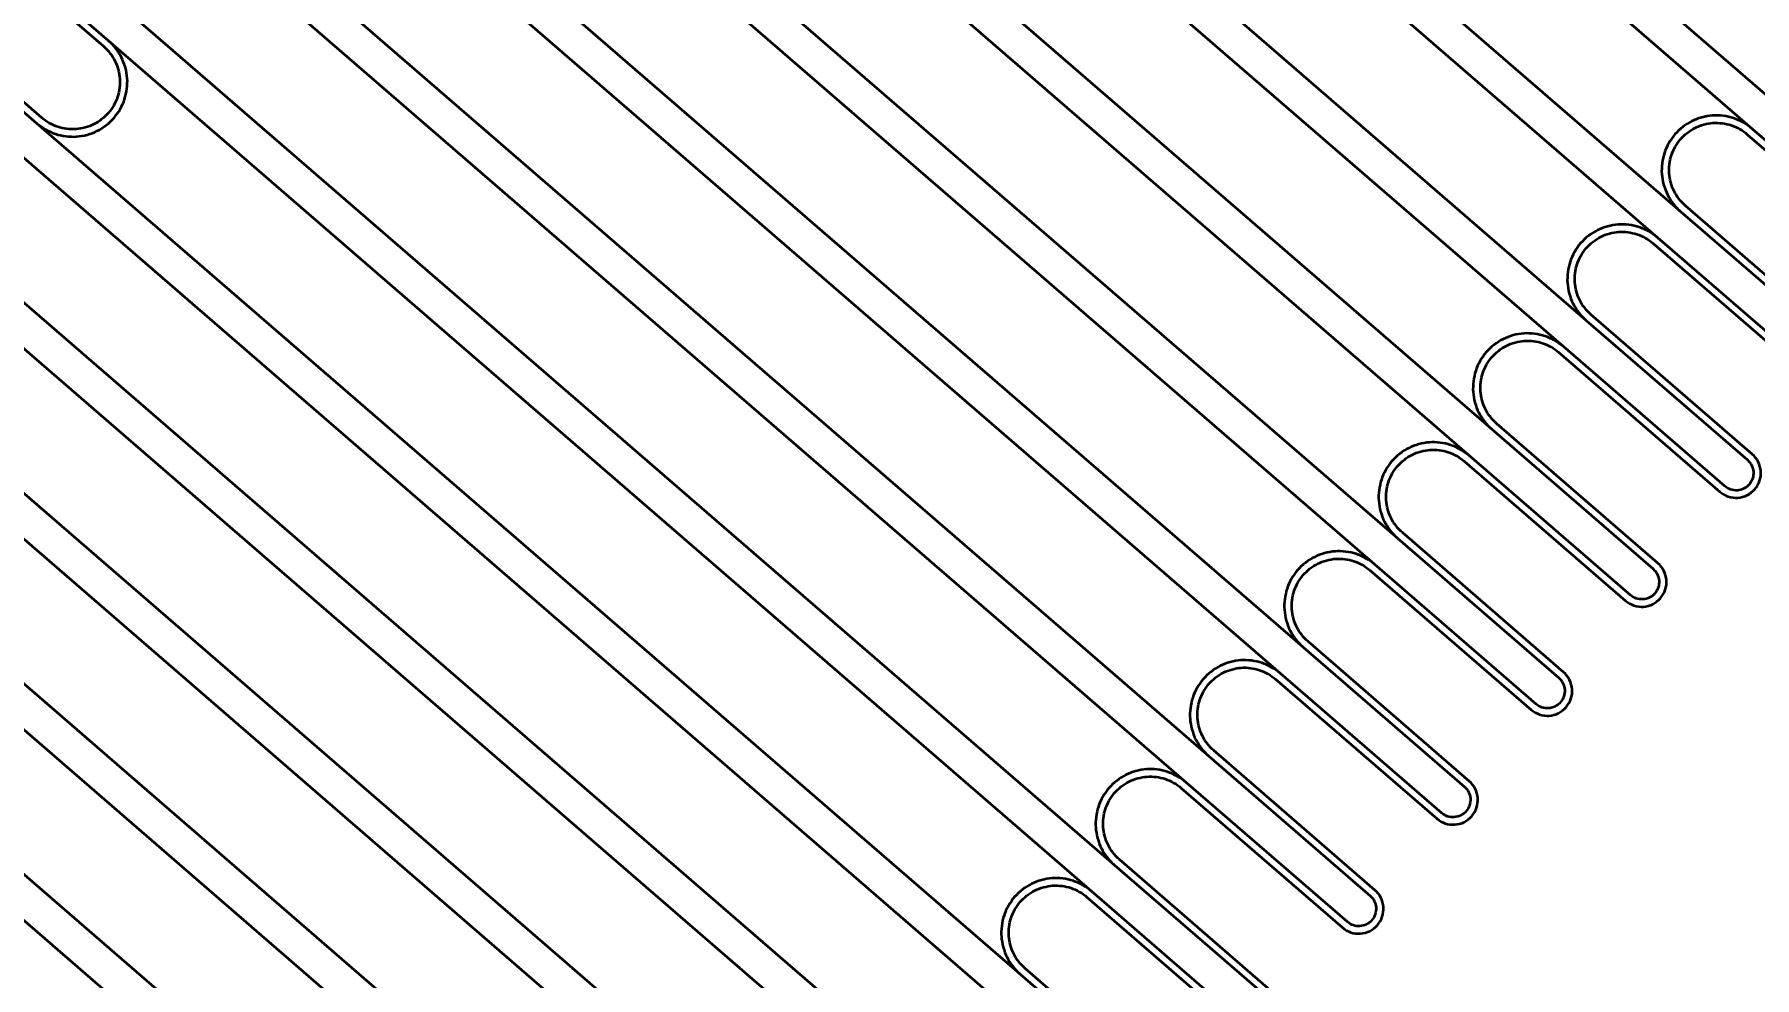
# Model space of a CAD drawing. Header units: millimetres. Extents: x -605 to 8012, y -2292 to 5879.
# Drawn here: x 5506.1 to 5563.9, y 2381.9 to 2413.6 of the extents above; entities that cross this region are included whole.
import ezdxf

# ---------------------------------------------------------------- set-up
doc = ezdxf.new("R2010")
doc.units = ezdxf.units.MM
doc.header["$LTSCALE"] = 5
doc.layers.add('Arestas Visíveis', color=7, linetype='Continuous', lineweight=35)
doc.layers.add('Dimensão', color=7, linetype='Continuous', lineweight=18, true_color=0x006400)
doc.styles.add('Texto_2_5_COTA - LNLS', font='SwissCLI.ttf')
doc.dimstyles.new('PADRAO-LNLS', dxfattribs={"dimscale": 5, "dimtxt": 2.5, "dimasz": 2.5, "dimexe": 1, "dimexo": 1, "dimgap": 0.25, "dimtad": 1, "dimdec": 1, "dimrnd": 1e-08, "dimzin": 0, "dimtxsty": 'Texto_2_5_COTA - LNLS', "dimcen": 0.09, "dimdle": 4, "dimclrd": 98, "dimclre": 98, "dimclrt": 1, "dimadec": 1, "dimazin": 0, "dimtfac": 0.6, "dimtdec": 3, "dimtmove": 0, "dimatfit": 3, "dimfxl": 1, "dimtolj": 1, "dimtzin": 0, "dimlwd": 15, "dimlwe": 15, "dimarcsym": 0})

# ---------------------------------------------------------------- blocks, each defined once
blk = doc.blocks.new('*D29')
at = {"layer": 'Defpoints', "color": 0, "linetype": 'Continuous', "transparency": 16777216}
for p in [(5101.315, 2083.83), (5040.877, 2036.105), (5098.358, 1963.311)]:
    blk.add_point(p, dxfattribs=at)
at = {"layer": 'Dimensão', "color": 98, "linetype": 'Continuous', "lineweight": 15, "transparency": 16777216}
for p, q in [((5093.569, 2093.64), (5085.822, 2103.45)), ((5044.801, 2039.204), (5105.24, 2086.929)), ((5102.282, 1966.41), (5162.721, 2014.135)), ((5166.543, 2001.226), (5174.29, 1991.416)), ((5376.079, 1735.872), (5174.29, 1991.416)), ((5830.081, 1735.872), (5376.079, 1735.872))]:
    blk.add_line(p, q, dxfattribs=at)
at = {"layer": 'Dimensão', "color": 98, "linetype": 'Continuous', "transparency": 16777216}
for points in [[(5095.204, 2094.931), (5091.934, 2092.349), (5101.315, 2083.83)], [(5168.178, 2002.517), (5164.908, 1999.935), (5158.797, 2011.037)]]:
    blk.add_solid(points, dxfattribs=at)
at = {"layer": 'Dimensão', "color": 1, "linetype": 'Continuous', "lineweight": 18, "transparency": 16777216, "insert": (5609.33, 1793.819), "char_height": 500, "attachment_point": 5, "style": 'Texto_2_5_COTA - LNLS'}
blk.add_mtext('\\A1;{\\H12.45;55,7 - (Centro Bloco Laminas e Centro Camara de Vacuo)}', dxfattribs=at)

msp = doc.modelspace()

# ---------------------------------------------------------------- linework, layer by layer
at = {"layer": 'Arestas Visíveis'}
for p, q in [((5564.5548, 2411.28466), (5531.53167, 2439.86688)), ((5563.79129, 2410.40252), (5530.76816, 2438.98474)), ((5561.3865, 2407.62409), (5528.36337, 2436.20631)), ((5560.62299, 2406.74195), (5527.59986, 2435.32417)), ((5558.2182, 2403.96352), (5525.19507, 2432.54574)), ((5557.45469, 2403.08138), (5524.43156, 2431.6636)), ((5555.0499, 2400.30295), (5522.02677, 2428.88517)), ((5554.28639, 2399.42082), (5521.26326, 2428.00303)), ((5551.8816, 2396.64238), (5518.85847, 2425.2246)), ((5551.11809, 2395.76025), (5518.09496, 2424.34246)), ((5548.7133, 2392.98181), (5515.69017, 2421.56403)), ((5547.94979, 2392.09968), (5514.92666, 2420.68189)), ((5503.01061, 2417.85925), (5508.42645, 2413.17172)), ((5508.59006, 2413.36075), (5503.17422, 2418.04828)), ((5545.545, 2389.32124), (5512.52187, 2417.90346)), ((5544.78149, 2388.43911), (5511.75836, 2417.02132)), ((5506.34888, 2410.77135), (5500.93303, 2415.45888)), ((5500.76942, 2415.26985), (5506.18527, 2410.58232)), ((5542.3767, 2385.66067), (5509.35357, 2414.24289)), ((5541.61319, 2384.77854), (5508.59006, 2413.36075)), ((5539.2084, 2382.00011), (5506.18527, 2410.58232)), ((5563.62768, 2410.21349), (5569.04352, 2405.52597)), ((5569.20713, 2405.715), (5563.79129, 2410.40252)), ((5538.44489, 2381.11797), (5505.42176, 2409.70018)), ((5561.3865, 2407.62409), (5566.80234, 2402.93656)), ((5566.96595, 2403.12559), (5561.55011, 2407.81312)), ((5536.0401, 2378.33954), (5503.01697, 2406.92175)), ((5560.45938, 2406.55292), (5565.87522, 2401.8654)), ((5566.03883, 2402.05443), (5560.62299, 2406.74195)), ((5535.27659, 2377.4574), (5502.25346, 2406.03961)), ((5558.2182, 2403.96352), (5563.63404, 2399.27599)), ((5563.79765, 2399.46502), (5558.38181, 2404.15255)), ((5532.8718, 2374.67897), (5499.84867, 2403.26118)), ((5557.29108, 2402.89236), (5562.70692, 2398.20483)), ((5562.87053, 2398.39386), (5557.45469, 2403.08138)), ((5532.10829, 2373.79683), (5499.08516, 2402.37904)), ((5560.62935, 2395.80445), (5555.21351, 2400.49198)), ((5555.0499, 2400.30295), (5560.46574, 2395.61543)), ((5529.7035, 2371.0184), (5496.68037, 2399.60061)), ((5559.70223, 2394.73329), (5554.28639, 2399.42082)), ((5528.93999, 2370.13626), (5495.91686, 2398.71848)), ((5554.12278, 2399.23179), (5559.53862, 2394.54426)), ((5551.8816, 2396.64238), (5557.29744, 2391.95486)), ((5557.46105, 2392.14389), (5552.04521, 2396.83141)), ((5526.5352, 2367.35783), (5493.51207, 2395.94004)), ((5550.95448, 2395.57122), (5556.37032, 2390.88369)), ((5556.53393, 2391.07272), (5551.11809, 2395.76025)), ((5525.76971, 2366.4774), (5492.75053, 2395.0562)), ((5548.7133, 2392.98181), (5554.12914, 2388.29429)), ((5554.29275, 2388.48332), (5548.87691, 2393.17084)), ((5547.78618, 2391.91065), (5553.20202, 2387.22312)), ((5553.36563, 2387.41215), (5547.94979, 2392.09968)), ((5551.12445, 2384.82275), (5545.70861, 2389.51027)), ((5545.545, 2389.32124), (5550.96084, 2384.63372)), ((5550.19733, 2383.75158), (5544.78149, 2388.43911)), ((5544.61788, 2388.25008), (5550.03372, 2383.56255)), ((5542.3767, 2385.66067), (5547.79254, 2380.97315)), ((5547.95615, 2381.16218), (5542.54031, 2385.8497)), ((5541.44958, 2384.58951), (5546.86542, 2379.90198)), ((5547.02903, 2380.09101), (5541.61319, 2384.77854)), ((5539.2084, 2382.00011), (5544.62424, 2377.31258)), ((5544.78785, 2377.50161), (5539.37201, 2382.18913))]:
    msp.add_line(p, q, dxfattribs=at)
for points, knots in [([(5506.18527, 2410.58232), (5506.35672, 2410.43393), (5506.59324, 2410.29942), (5507.02361, 2410.15645), (5507.2936, 2410.12269), (5507.74593, 2410.15529), (5508.00829, 2410.22743), (5508.4137, 2410.43065), (5508.62849, 2410.59769), (5508.92527, 2410.94059), (5509.05978, 2411.17711), (5509.20275, 2411.60748), (5509.23651, 2411.87748), (5509.20391, 2412.3298), (5509.13177, 2412.59216), (5508.92855, 2412.99757), (5508.76151, 2413.21236), (5508.59006, 2413.36075)], [0.163258511, 0.163258511, 0.163258511, 0.163258511, 0.204073147, 0.204073147, 0.244887779, 0.244887779, 0.285702405, 0.285702405, 0.326517025, 0.326517025, 0.367331646, 0.367331646, 0.408146272, 0.408146272, 0.448960904, 0.448960904, 0.489775539, 0.489775539, 0.489775539, 0.489775539]), ([(5508.42645, 2413.17172), (5508.57457, 2413.04352), (5508.71888, 2412.85796), (5508.89445, 2412.50771), (5508.95677, 2412.28105), (5508.98494, 2411.89028), (5508.95578, 2411.65702), (5508.83226, 2411.28521), (5508.71605, 2411.08087), (5508.45965, 2410.78463), (5508.27409, 2410.64032), (5507.92384, 2410.46475), (5507.69718, 2410.40243), (5507.3064, 2410.37426), (5507.07315, 2410.40342), (5506.70134, 2410.52694), (5506.497, 2410.64315), (5506.34888, 2410.77135)], [0.14104407, 0.14104407, 0.14104407, 0.14104407, 0.176305093, 0.176305093, 0.211566111, 0.211566111, 0.246827129, 0.246827129, 0.282088143, 0.282088143, 0.317349154, 0.317349154, 0.35261017, 0.35261017, 0.387871191, 0.387871191, 0.423132215, 0.423132215, 0.423132215, 0.423132215]), ([(5563.79129, 2410.40252), (5563.61984, 2410.55092), (5563.38332, 2410.68543), (5562.95295, 2410.8284), (5562.68295, 2410.86216), (5562.23063, 2410.82955), (5561.96827, 2410.75742), (5561.56286, 2410.5542), (5561.34807, 2410.38715), (5561.05129, 2410.04426), (5560.91677, 2409.80773), (5560.7738, 2409.37736), (5560.74004, 2409.10737), (5560.77265, 2408.65504), (5560.84478, 2408.39268), (5561.048, 2407.98727), (5561.21505, 2407.77248), (5561.3865, 2407.62409)], [0.163258511, 0.163258511, 0.163258511, 0.163258511, 0.204073147, 0.204073147, 0.244887779, 0.244887779, 0.285702405, 0.285702405, 0.326517025, 0.326517025, 0.367331646, 0.367331646, 0.408146272, 0.408146272, 0.448960904, 0.448960904, 0.489775539, 0.489775539, 0.489775539, 0.489775539]), ([(5561.55011, 2407.81312), (5561.40199, 2407.94132), (5561.25767, 2408.12688), (5561.0821, 2408.47713), (5561.01978, 2408.70379), (5560.99162, 2409.09457), (5561.02078, 2409.32783), (5561.1443, 2409.69963), (5561.26051, 2409.90398), (5561.51691, 2410.20021), (5561.70247, 2410.34453), (5562.05272, 2410.5201), (5562.27938, 2410.58242), (5562.67015, 2410.61059), (5562.90341, 2410.58142), (5563.27522, 2410.4579), (5563.47956, 2410.34169), (5563.62768, 2410.21349)], [0.14104407, 0.14104407, 0.14104407, 0.14104407, 0.176305095, 0.176305095, 0.211566116, 0.211566116, 0.246827131, 0.246827131, 0.282088143, 0.282088143, 0.317349154, 0.317349154, 0.35261017, 0.35261017, 0.387871191, 0.387871191, 0.423132215, 0.423132215, 0.423132215, 0.423132215]), ([(5560.62299, 2406.74195), (5560.45154, 2406.89035), (5560.21502, 2407.02486), (5559.78465, 2407.16783), (5559.51465, 2407.20159), (5559.06233, 2407.16898), (5558.79997, 2407.09685), (5558.39456, 2406.89363), (5558.17977, 2406.72658), (5557.88299, 2406.38369), (5557.74847, 2406.14716), (5557.6055, 2405.71679), (5557.57174, 2405.4468), (5557.60435, 2404.99448), (5557.67648, 2404.73211), (5557.8797, 2404.3267), (5558.04675, 2404.11191), (5558.2182, 2403.96352)], [0.163258511, 0.163258511, 0.163258511, 0.163258511, 0.204073147, 0.204073147, 0.244887779, 0.244887779, 0.285702405, 0.285702405, 0.326517025, 0.326517025, 0.367331646, 0.367331646, 0.408146272, 0.408146272, 0.448960904, 0.448960904, 0.489775539, 0.489775539, 0.489775539, 0.489775539]), ([(5558.38181, 2404.15255), (5558.23369, 2404.28075), (5558.08937, 2404.46631), (5557.9138, 2404.81656), (5557.85148, 2405.04322), (5557.82332, 2405.434), (5557.85248, 2405.66726), (5557.976, 2406.03906), (5558.09221, 2406.24341), (5558.34861, 2406.53964), (5558.53417, 2406.68396), (5558.88442, 2406.85953), (5559.11108, 2406.92185), (5559.50185, 2406.95002), (5559.73511, 2406.92085), (5560.10692, 2406.79733), (5560.31126, 2406.68112), (5560.45938, 2406.55292)], [0.14104407, 0.14104407, 0.14104407, 0.14104407, 0.176305095, 0.176305095, 0.211566116, 0.211566116, 0.246827131, 0.246827131, 0.282088143, 0.282088143, 0.317349154, 0.317349154, 0.35261017, 0.35261017, 0.387871191, 0.387871191, 0.423132215, 0.423132215, 0.423132215, 0.423132215]), ([(5557.45469, 2403.08138), (5557.28324, 2403.22978), (5557.04672, 2403.36429), (5556.61635, 2403.50726), (5556.34635, 2403.54102), (5555.89403, 2403.50841), (5555.63167, 2403.43628), (5555.22626, 2403.23306), (5555.01147, 2403.06601), (5554.71469, 2402.72312), (5554.58017, 2402.48659), (5554.4372, 2402.05622), (5554.40344, 2401.78623), (5554.43605, 2401.33391), (5554.50818, 2401.07154), (5554.7114, 2400.66613), (5554.87845, 2400.45134), (5555.0499, 2400.30295)], [0.163258511, 0.163258511, 0.163258511, 0.163258511, 0.204073147, 0.204073147, 0.244887779, 0.244887779, 0.285702405, 0.285702405, 0.326517025, 0.326517025, 0.367331646, 0.367331646, 0.408146272, 0.408146272, 0.448960904, 0.448960904, 0.489775539, 0.489775539, 0.489775539, 0.489775539]), ([(5555.21351, 2400.49198), (5555.06539, 2400.62018), (5554.92107, 2400.80574), (5554.7455, 2401.15599), (5554.68318, 2401.38265), (5554.65502, 2401.77343), (5554.68418, 2402.00669), (5554.8077, 2402.3785), (5554.92391, 2402.58284), (5555.18031, 2402.87907), (5555.36587, 2403.02339), (5555.71612, 2403.19896), (5555.94278, 2403.26128), (5556.33355, 2403.28945), (5556.56681, 2403.26028), (5556.93862, 2403.13676), (5557.14296, 2403.02056), (5557.29108, 2402.89236)], [0.14104407, 0.14104407, 0.14104407, 0.14104407, 0.176305095, 0.176305095, 0.211566116, 0.211566116, 0.246827131, 0.246827131, 0.282088143, 0.282088143, 0.317349154, 0.317349154, 0.35261017, 0.35261017, 0.387871191, 0.387871191, 0.423132215, 0.423132215, 0.423132215, 0.423132215]), ([(5554.28639, 2399.42082), (5554.11494, 2399.56921), (5553.87842, 2399.70372), (5553.44805, 2399.84669), (5553.17805, 2399.88045), (5552.72573, 2399.84784), (5552.46337, 2399.77571), (5552.05796, 2399.57249), (5551.84317, 2399.40544), (5551.54639, 2399.06255), (5551.41187, 2398.82602), (5551.2689, 2398.39565), (5551.23514, 2398.12566), (5551.26775, 2397.67334), (5551.33988, 2397.41097), (5551.5431, 2397.00556), (5551.71015, 2396.79077), (5551.8816, 2396.64238)], [0.163258511, 0.163258511, 0.163258511, 0.163258511, 0.204073147, 0.204073147, 0.244887779, 0.244887779, 0.285702405, 0.285702405, 0.326517025, 0.326517025, 0.367331646, 0.367331646, 0.408146272, 0.408146272, 0.448960904, 0.448960904, 0.489775539, 0.489775539, 0.489775539, 0.489775539]), ([(5552.04521, 2396.83141), (5551.89709, 2396.95961), (5551.75277, 2397.14517), (5551.5772, 2397.49542), (5551.51488, 2397.72208), (5551.48671, 2398.11286), (5551.51588, 2398.34612), (5551.6394, 2398.71793), (5551.75561, 2398.92227), (5552.01201, 2399.21851), (5552.19757, 2399.36282), (5552.54782, 2399.53839), (5552.77448, 2399.60071), (5553.16525, 2399.62888), (5553.39851, 2399.59971), (5553.77032, 2399.47619), (5553.97466, 2399.35999), (5554.12278, 2399.23179)], [0.14104407, 0.14104407, 0.14104407, 0.14104407, 0.176305095, 0.176305095, 0.211566116, 0.211566116, 0.246827131, 0.246827131, 0.282088143, 0.282088143, 0.317349154, 0.317349154, 0.35261017, 0.35261017, 0.387871191, 0.387871191, 0.423132215, 0.423132215, 0.423132215, 0.423132215]), ([(5562.70692, 2398.20483), (5562.78469, 2398.13752), (5562.89197, 2398.07651), (5563.08716, 2398.01167), (5563.20963, 2397.99636), (5563.41478, 2398.01114), (5563.53378, 2398.04386), (5563.71766, 2398.13604), (5563.81508, 2398.2118), (5563.88238, 2398.28956), (5563.94969, 2398.36733), (5564.0107, 2398.4746), (5564.07555, 2398.6698), (5564.09086, 2398.79226), (5564.07607, 2398.99742), (5564.04335, 2399.11642), (5563.95118, 2399.3003), (5563.87541, 2399.39772), (5563.79765, 2399.46502)], [0.222144402, 0.222144402, 0.222144402, 0.222144402, 0.240656438, 0.240656438, 0.259168472, 0.259168472, 0.277680504, 0.277680504, 0.296192536, 0.296192536, 0.296192536, 0.314704568, 0.314704568, 0.333216601, 0.333216601, 0.351728635, 0.351728635, 0.37024067, 0.37024067, 0.37024067, 0.37024067]), ([(5563.63404, 2399.27599), (5563.68847, 2399.22888), (5563.74151, 2399.16069), (5563.80603, 2399.03197), (5563.82893, 2398.94867), (5563.83929, 2398.80506), (5563.82857, 2398.71934), (5563.78318, 2398.5827), (5563.74047, 2398.50761), (5563.69336, 2398.45317), (5563.64624, 2398.39874), (5563.57805, 2398.3457), (5563.44933, 2398.28118), (5563.36603, 2398.25828), (5563.22242, 2398.24793), (5563.1367, 2398.25864), (5563.00006, 2398.30404), (5562.92497, 2398.34674), (5562.87053, 2398.39386)], [0.155501082, 0.155501082, 0.155501082, 0.155501082, 0.168459506, 0.168459506, 0.18141793, 0.18141793, 0.194376353, 0.194376353, 0.207334775, 0.207334775, 0.207334775, 0.220293197, 0.220293197, 0.23325162, 0.23325162, 0.246210044, 0.246210044, 0.259168469, 0.259168469, 0.259168469, 0.259168469]), ([(5551.11809, 2395.76025), (5550.94664, 2395.90864), (5550.71012, 2396.04315), (5550.27975, 2396.18612), (5550.00975, 2396.21988), (5549.55743, 2396.18727), (5549.29507, 2396.11514), (5548.88966, 2395.91192), (5548.67487, 2395.74487), (5548.37808, 2395.40198), (5548.24357, 2395.16545), (5548.1006, 2394.73508), (5548.06684, 2394.46509), (5548.09945, 2394.01277), (5548.17158, 2393.7504), (5548.3748, 2393.34499), (5548.54185, 2393.13021), (5548.7133, 2392.98181)], [0.163258511, 0.163258511, 0.163258511, 0.163258511, 0.204073147, 0.204073147, 0.244887779, 0.244887779, 0.285702405, 0.285702405, 0.326517025, 0.326517025, 0.367331646, 0.367331646, 0.408146272, 0.408146272, 0.448960904, 0.448960904, 0.489775539, 0.489775539, 0.489775539, 0.489775539]), ([(5548.87691, 2393.17084), (5548.72879, 2393.29904), (5548.58447, 2393.4846), (5548.4089, 2393.83485), (5548.34658, 2394.06152), (5548.31841, 2394.45229), (5548.34758, 2394.68555), (5548.4711, 2395.05736), (5548.58731, 2395.2617), (5548.84371, 2395.55794), (5549.02927, 2395.70225), (5549.37952, 2395.87782), (5549.60618, 2395.94014), (5549.99695, 2395.96831), (5550.23021, 2395.93914), (5550.60202, 2395.81563), (5550.80636, 2395.69942), (5550.95448, 2395.57122)], [0.14104407, 0.14104407, 0.14104407, 0.14104407, 0.176305095, 0.176305095, 0.211566116, 0.211566116, 0.246827131, 0.246827131, 0.282088143, 0.282088143, 0.317349154, 0.317349154, 0.35261017, 0.35261017, 0.387871191, 0.387871191, 0.423132215, 0.423132215, 0.423132215, 0.423132215]), ([(5559.53862, 2394.54426), (5559.61639, 2394.47695), (5559.72367, 2394.41594), (5559.91886, 2394.3511), (5560.04132, 2394.33579), (5560.24648, 2394.35057), (5560.36548, 2394.38329), (5560.54936, 2394.47547), (5560.64678, 2394.55123), (5560.71408, 2394.62899), (5560.78139, 2394.70676), (5560.8424, 2394.81404), (5560.90725, 2395.00924), (5560.92256, 2395.1317), (5560.90777, 2395.33685), (5560.87505, 2395.45585), (5560.78288, 2395.63973), (5560.70711, 2395.73715), (5560.62935, 2395.80445)], [0.222144402, 0.222144402, 0.222144402, 0.222144402, 0.240656438, 0.240656438, 0.259168472, 0.259168472, 0.277680504, 0.277680504, 0.296192536, 0.296192536, 0.296192536, 0.314704568, 0.314704568, 0.333216601, 0.333216601, 0.351728635, 0.351728635, 0.37024067, 0.37024067, 0.37024067, 0.37024067]), ([(5560.46574, 2395.61543), (5560.52017, 2395.56831), (5560.57321, 2395.50012), (5560.63773, 2395.3714), (5560.66063, 2395.2881), (5560.67099, 2395.14449), (5560.66027, 2395.05877), (5560.61488, 2394.92213), (5560.57217, 2394.84704), (5560.52506, 2394.7926), (5560.47794, 2394.73817), (5560.40975, 2394.68513), (5560.28103, 2394.62061), (5560.19773, 2394.59771), (5560.05412, 2394.58736), (5559.9684, 2394.59808), (5559.83176, 2394.64347), (5559.75667, 2394.68617), (5559.70223, 2394.73329)], [0.155501082, 0.155501082, 0.155501082, 0.155501082, 0.168459506, 0.168459506, 0.18141793, 0.18141793, 0.194376353, 0.194376353, 0.207334775, 0.207334775, 0.207334775, 0.220293197, 0.220293197, 0.23325162, 0.23325162, 0.246210044, 0.246210044, 0.259168469, 0.259168469, 0.259168469, 0.259168469]), ([(5547.94979, 2392.09968), (5547.77834, 2392.24807), (5547.54182, 2392.38258), (5547.11145, 2392.52555), (5546.84145, 2392.55931), (5546.38913, 2392.5267), (5546.12677, 2392.45457), (5545.72135, 2392.25135), (5545.50657, 2392.0843), (5545.20978, 2391.74141), (5545.07527, 2391.50488), (5544.9323, 2391.07451), (5544.89854, 2390.80452), (5544.93115, 2390.3522), (5545.00328, 2390.08984), (5545.2065, 2389.68442), (5545.37355, 2389.46964), (5545.545, 2389.32124)], [0.163258511, 0.163258511, 0.163258511, 0.163258511, 0.204073147, 0.204073147, 0.244887779, 0.244887779, 0.285702405, 0.285702405, 0.326517025, 0.326517025, 0.367331646, 0.367331646, 0.408146272, 0.408146272, 0.448960904, 0.448960904, 0.489775539, 0.489775539, 0.489775539, 0.489775539]), ([(5545.70861, 2389.51027), (5545.56049, 2389.63847), (5545.41617, 2389.82403), (5545.2406, 2390.17428), (5545.17828, 2390.40095), (5545.15011, 2390.79172), (5545.17928, 2391.02498), (5545.3028, 2391.39679), (5545.41901, 2391.60113), (5545.67541, 2391.89737), (5545.86097, 2392.04168), (5546.21122, 2392.21725), (5546.43788, 2392.27957), (5546.82865, 2392.30774), (5547.06191, 2392.27857), (5547.43372, 2392.15506), (5547.63806, 2392.03885), (5547.78618, 2391.91065)], [0.14104407, 0.14104407, 0.14104407, 0.14104407, 0.176305095, 0.176305095, 0.211566116, 0.211566116, 0.246827131, 0.246827131, 0.282088143, 0.282088143, 0.317349154, 0.317349154, 0.35261017, 0.35261017, 0.387871191, 0.387871191, 0.423132215, 0.423132215, 0.423132215, 0.423132215]), ([(5556.37032, 2390.88369), (5556.44809, 2390.81638), (5556.55537, 2390.75537), (5556.75056, 2390.69053), (5556.87302, 2390.67522), (5557.07818, 2390.69001), (5557.19718, 2390.72272), (5557.38106, 2390.8149), (5557.47848, 2390.89066), (5557.54578, 2390.96842), (5557.61309, 2391.04619), (5557.6741, 2391.15347), (5557.73895, 2391.34867), (5557.75426, 2391.47113), (5557.73947, 2391.67628), (5557.70675, 2391.79528), (5557.61458, 2391.97916), (5557.53881, 2392.07658), (5557.46105, 2392.14389)], [0.222144402, 0.222144402, 0.222144402, 0.222144402, 0.240656438, 0.240656438, 0.259168472, 0.259168472, 0.277680504, 0.277680504, 0.296192536, 0.296192536, 0.296192536, 0.314704568, 0.314704568, 0.333216601, 0.333216601, 0.351728635, 0.351728635, 0.37024067, 0.37024067, 0.37024067, 0.37024067]), ([(5557.29744, 2391.95486), (5557.35187, 2391.90774), (5557.40491, 2391.83955), (5557.46943, 2391.71083), (5557.49233, 2391.62753), (5557.50269, 2391.48392), (5557.49197, 2391.3982), (5557.44658, 2391.26156), (5557.40387, 2391.18647), (5557.35676, 2391.13203), (5557.30964, 2391.0776), (5557.24145, 2391.02456), (5557.11273, 2390.96004), (5557.02943, 2390.93714), (5556.88582, 2390.92679), (5556.8001, 2390.93751), (5556.66346, 2390.9829), (5556.58837, 2391.02561), (5556.53393, 2391.07272)], [0.155501082, 0.155501082, 0.155501082, 0.155501082, 0.168459506, 0.168459506, 0.18141793, 0.18141793, 0.194376353, 0.194376353, 0.207334775, 0.207334775, 0.207334775, 0.220293197, 0.220293197, 0.23325162, 0.23325162, 0.246210044, 0.246210044, 0.259168469, 0.259168469, 0.259168469, 0.259168469]), ([(5544.78149, 2388.43911), (5544.61004, 2388.5875), (5544.37352, 2388.72201), (5543.94315, 2388.86498), (5543.67315, 2388.89874), (5543.22083, 2388.86613), (5542.95847, 2388.794), (5542.55305, 2388.59078), (5542.33827, 2388.42373), (5542.04148, 2388.08084), (5541.90697, 2387.84431), (5541.764, 2387.41395), (5541.73024, 2387.14395), (5541.76285, 2386.69163), (5541.83498, 2386.42927), (5542.0382, 2386.02385), (5542.20525, 2385.80907), (5542.3767, 2385.66067)], [0.163258511, 0.163258511, 0.163258511, 0.163258511, 0.204073147, 0.204073147, 0.244887779, 0.244887779, 0.285702405, 0.285702405, 0.326517025, 0.326517025, 0.367331646, 0.367331646, 0.408146272, 0.408146272, 0.448960904, 0.448960904, 0.489775539, 0.489775539, 0.489775539, 0.489775539]), ([(5542.54031, 2385.8497), (5542.39219, 2385.9779), (5542.24787, 2386.16346), (5542.0723, 2386.51371), (5542.00998, 2386.74038), (5541.98181, 2387.13115), (5542.01098, 2387.36441), (5542.1345, 2387.73622), (5542.25071, 2387.94056), (5542.50711, 2388.2368), (5542.69267, 2388.38111), (5543.04292, 2388.55668), (5543.26958, 2388.619), (5543.66035, 2388.64717), (5543.89361, 2388.618), (5544.26542, 2388.49449), (5544.46976, 2388.37828), (5544.61788, 2388.25008)], [0.14104407, 0.14104407, 0.14104407, 0.14104407, 0.176305095, 0.176305095, 0.211566116, 0.211566116, 0.246827131, 0.246827131, 0.282088143, 0.282088143, 0.317349154, 0.317349154, 0.35261017, 0.35261017, 0.387871191, 0.387871191, 0.423132215, 0.423132215, 0.423132215, 0.423132215]), ([(5553.20202, 2387.22312), (5553.27979, 2387.15581), (5553.38706, 2387.09481), (5553.58226, 2387.02996), (5553.70472, 2387.01465), (5553.90988, 2387.02944), (5554.02888, 2387.06215), (5554.21276, 2387.15433), (5554.31018, 2387.23009), (5554.37748, 2387.30785), (5554.44479, 2387.38562), (5554.5058, 2387.4929), (5554.57065, 2387.6881), (5554.58596, 2387.81056), (5554.57117, 2388.01571), (5554.53845, 2388.13471), (5554.44628, 2388.31859), (5554.37051, 2388.41601), (5554.29275, 2388.48332)], [0.222144402, 0.222144402, 0.222144402, 0.222144402, 0.240656438, 0.240656438, 0.259168472, 0.259168472, 0.277680504, 0.277680504, 0.296192536, 0.296192536, 0.296192536, 0.314704568, 0.314704568, 0.333216601, 0.333216601, 0.351728635, 0.351728635, 0.37024067, 0.37024067, 0.37024067, 0.37024067]), ([(5554.12914, 2388.29429), (5554.18357, 2388.24717), (5554.23661, 2388.17898), (5554.30113, 2388.05026), (5554.32403, 2387.96696), (5554.33439, 2387.82335), (5554.32367, 2387.73763), (5554.27828, 2387.60099), (5554.23557, 2387.5259), (5554.18846, 2387.47146), (5554.14134, 2387.41703), (5554.07315, 2387.36399), (5553.94443, 2387.29947), (5553.86113, 2387.27657), (5553.71752, 2387.26622), (5553.6318, 2387.27694), (5553.49516, 2387.32233), (5553.42007, 2387.36504), (5553.36563, 2387.41215)], [0.155501082, 0.155501082, 0.155501082, 0.155501082, 0.168459506, 0.168459506, 0.18141793, 0.18141793, 0.194376353, 0.194376353, 0.207334775, 0.207334775, 0.207334775, 0.220293197, 0.220293197, 0.23325162, 0.23325162, 0.246210044, 0.246210044, 0.259168469, 0.259168469, 0.259168469, 0.259168469]), ([(5541.61319, 2384.77854), (5541.44174, 2384.92693), (5541.20522, 2385.06144), (5540.77485, 2385.20441), (5540.50485, 2385.23817), (5540.05253, 2385.20556), (5539.79017, 2385.13343), (5539.38475, 2384.93021), (5539.16997, 2384.76317), (5538.87318, 2384.42027), (5538.73867, 2384.18375), (5538.5957, 2383.75338), (5538.56194, 2383.48338), (5538.59455, 2383.03106), (5538.66668, 2382.7687), (5538.8699, 2382.36328), (5539.03695, 2382.1485), (5539.2084, 2382.00011)], [0.163258511, 0.163258511, 0.163258511, 0.163258511, 0.204073147, 0.204073147, 0.244887779, 0.244887779, 0.285702405, 0.285702405, 0.326517025, 0.326517025, 0.367331646, 0.367331646, 0.408146272, 0.408146272, 0.448960904, 0.448960904, 0.489775539, 0.489775539, 0.489775539, 0.489775539]), ([(5539.37201, 2382.18913), (5539.22389, 2382.31733), (5539.07957, 2382.5029), (5538.904, 2382.85314), (5538.84168, 2383.07981), (5538.81351, 2383.47058), (5538.84268, 2383.70384), (5538.9662, 2384.07565), (5539.08241, 2384.27999), (5539.33881, 2384.57623), (5539.52437, 2384.72054), (5539.87462, 2384.89611), (5540.10128, 2384.95843), (5540.49205, 2384.9866), (5540.72531, 2384.95743), (5541.09712, 2384.83392), (5541.30146, 2384.71771), (5541.44958, 2384.58951)], [0.14104407, 0.14104407, 0.14104407, 0.14104407, 0.176305095, 0.176305095, 0.211566116, 0.211566116, 0.246827131, 0.246827131, 0.282088143, 0.282088143, 0.317349156, 0.317349156, 0.352610174, 0.352610174, 0.387871193, 0.387871193, 0.423132215, 0.423132215, 0.423132215, 0.423132215]), ([(5550.03372, 2383.56255), (5550.11149, 2383.49525), (5550.21876, 2383.43424), (5550.41396, 2383.36939), (5550.53642, 2383.35408), (5550.74158, 2383.36887), (5550.86058, 2383.40158), (5551.04446, 2383.49376), (5551.14188, 2383.56952), (5551.20918, 2383.64729), (5551.27649, 2383.72505), (5551.3375, 2383.83233), (5551.40235, 2384.02753), (5551.41766, 2384.14999), (5551.40287, 2384.35514), (5551.37015, 2384.47414), (5551.27798, 2384.65802), (5551.20221, 2384.75544), (5551.12445, 2384.82275)], [0.222144402, 0.222144402, 0.222144402, 0.222144402, 0.240656438, 0.240656438, 0.259168472, 0.259168472, 0.277680504, 0.277680504, 0.296192536, 0.296192536, 0.296192536, 0.314704568, 0.314704568, 0.333216601, 0.333216601, 0.351728635, 0.351728635, 0.37024067, 0.37024067, 0.37024067, 0.37024067]), ([(5550.96084, 2384.63372), (5551.01527, 2384.5866), (5551.06831, 2384.51841), (5551.13283, 2384.38969), (5551.15573, 2384.3064), (5551.16609, 2384.16279), (5551.15537, 2384.07706), (5551.10998, 2383.94042), (5551.06727, 2383.86533), (5551.02016, 2383.81089), (5550.97304, 2383.75646), (5550.90485, 2383.70342), (5550.77613, 2383.6389), (5550.69283, 2383.616), (5550.54922, 2383.60565), (5550.4635, 2383.61637), (5550.32686, 2383.66176), (5550.25177, 2383.70447), (5550.19733, 2383.75158)], [0.155501082, 0.155501082, 0.155501082, 0.155501082, 0.168459506, 0.168459506, 0.18141793, 0.18141793, 0.194376353, 0.194376353, 0.207334775, 0.207334775, 0.207334775, 0.220293197, 0.220293197, 0.23325162, 0.23325162, 0.246210044, 0.246210044, 0.259168469, 0.259168469, 0.259168469, 0.259168469])]:
    msp.add_open_spline(points, degree=3, knots=knots, dxfattribs=at)

# ---------------------------------------------------------------- dimensions: what is measured, and where the dimension line sits
at = {"layer": 'Dimensão', "color": 98, "linetype": 'Continuous', "lineweight": 18, "true_color": 0x006400}
dim = msp.add_linear_dim(base=(5101.31549, 2083.83002), p1=(5098.358, 1963.31148), p2=(5040.87693, 2036.10499), angle=308.2962271, text='{\\H12.45;<> - (Centro Bloco Laminas e Centro Camara de Vacuo)}', dimstyle='PADRAO-LNLS', override={"dimscale": 5, "dimtxt": 100, "dimgap": 10, "dimtih": 1, "dimtoh": 1, "dimdec": 1, "dimlfac": 0.6, "dimpost": '', "dimtol": 0, "dimlim": 0, "dimtp": 0, "dimtm": 0, "dimtdec": 3, "dimtofl": 0, "dimtmove": 1, "dimatfit": 2}, dxfattribs=at)
dim.commit()
dim.dimension.update_dxf_attribs({"geometry": '*D29', "text_midpoint": (5381.54912, 1735.87204), "dimtype": 160})

doc.saveas('drawing.dxf')
